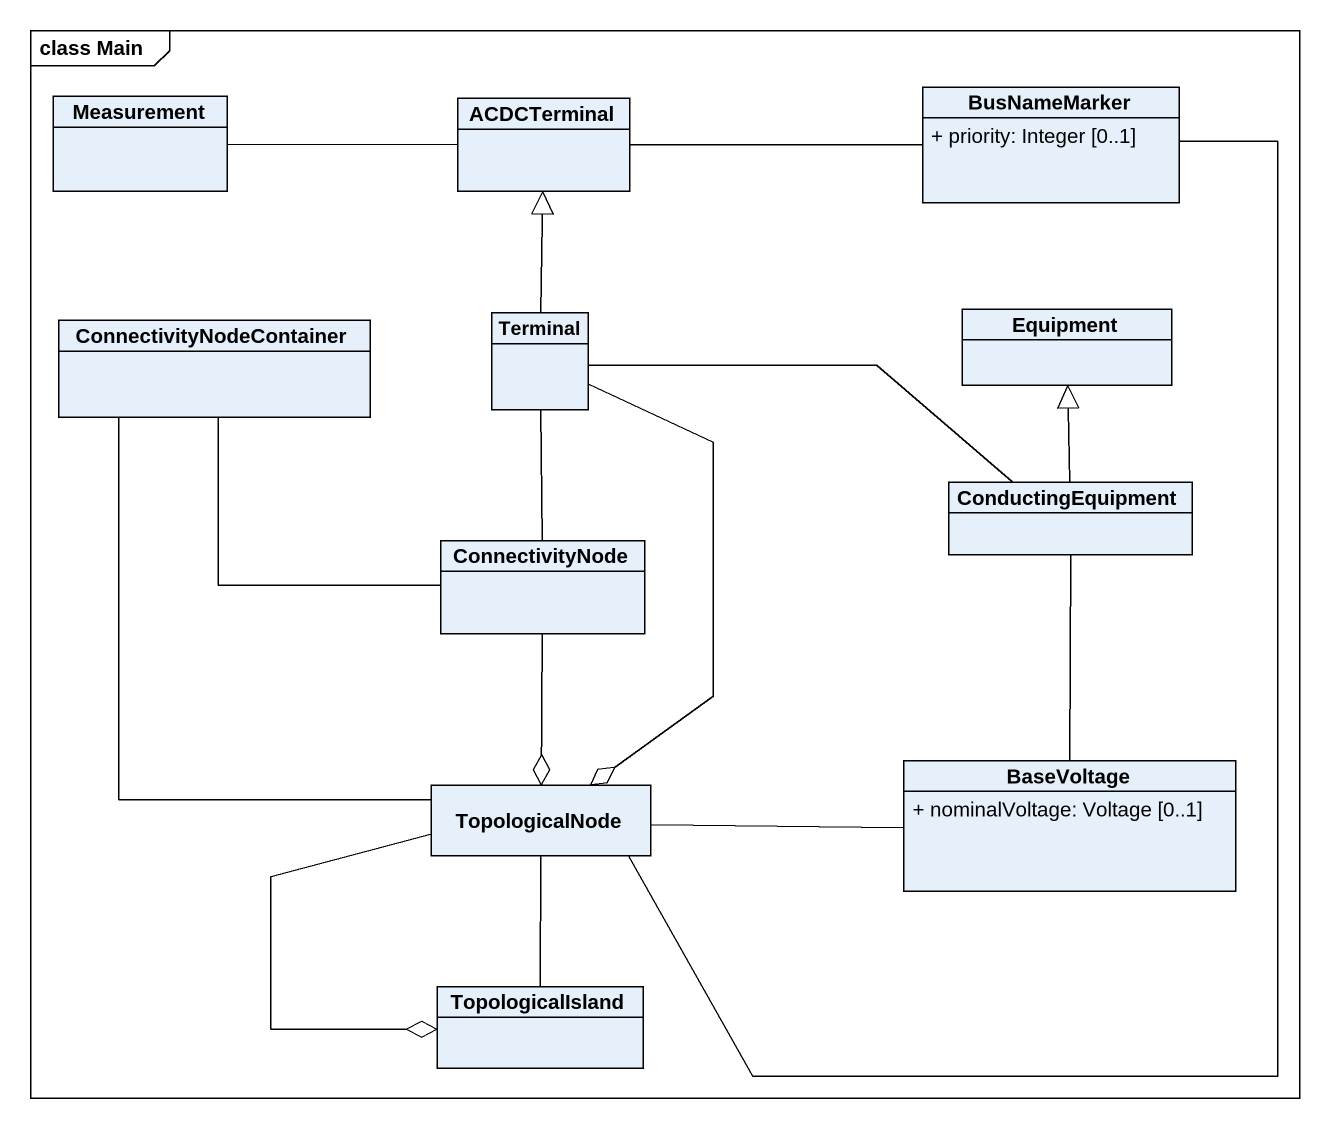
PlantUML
@startuml
mainframe class Main
hide circle
hide empty members
skinparam classAttributeIconSize 0
class Measurement
class ACDCTerminal
class BusNameMarker {
  + priority: Integer [0..1]
}
class ConnectivityNodeContainer
class Terminal
class Equipment
class ConductingEquipment
class ConnectivityNode
class TopologicalNode
class BaseVoltage {
  + nominalVoltage: Voltage [0..1]
}
class TopologicalIsland
Measurement -right- ACDCTerminal
BusNameMarker -left- ACDCTerminal
BusNameMarker -- TopologicalNode
Terminal -up-|> ACDCTerminal
Terminal -right- ConductingEquipment
Terminal -- ConnectivityNode
Terminal --o TopologicalNode
ConductingEquipment -up-|> Equipment
ConnectivityNode -up- ConnectivityNodeContainer
ConnectivityNode --o TopologicalNode
TopologicalNode -up- ConnectivityNodeContainer
TopologicalNode -right- BaseVoltage
TopologicalNode --o TopologicalIsland
BaseVoltage -up- ConductingEquipment
TopologicalIsland -up- TopologicalNode
@enduml
